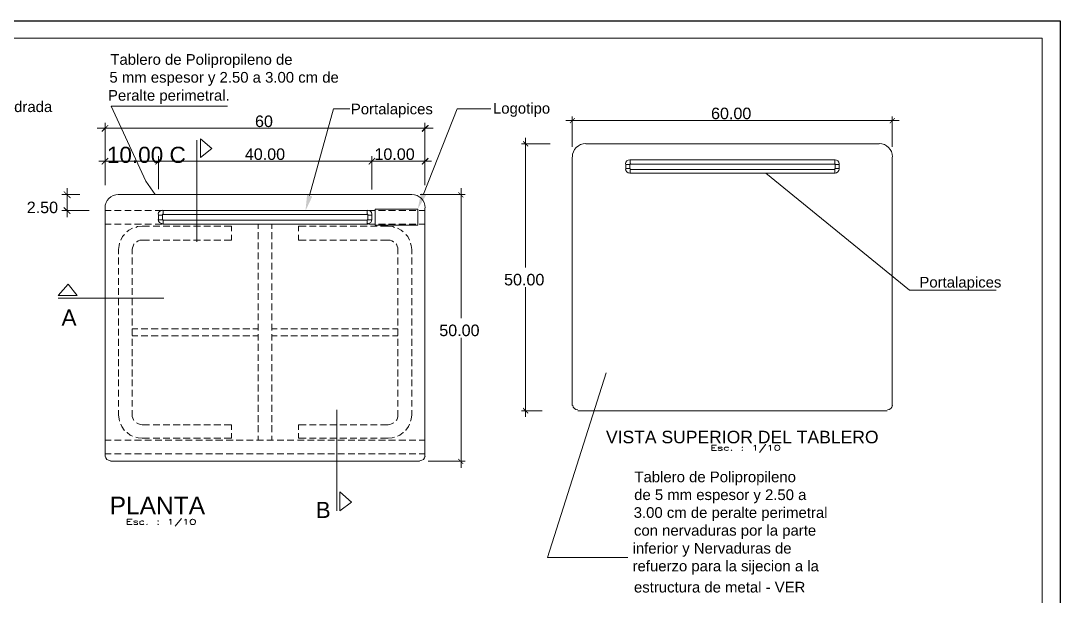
# Model space of a CAD drawing. Header units: inches. Extents: x 0.02 to 5.35, y 0.04 to 3.46.
# Drawn here: x 2.914 to 5.355, y 2.107 to 3.458 of the extents above; entities that cross this region are included whole.
import ezdxf

# ---------------------------------------------------------------- set-up
doc = ezdxf.new("R2010")
doc.units = ezdxf.units.IN
doc.header["$MEASUREMENT"] = 0
for name, color, linetype in [('PDF_PDF3_PDF8_0', 7, 'Continuous'), ('PDF_PDF3_PDF8_CORTE', 7, 'Continuous'), ('PDF_PDF3_PDF8_COTAS', 7, 'Continuous'), ('PDF_PDF3_PDF8_TEXTO', 7, 'Continuous'), ('PDF_PDF3_PDF8_TEXTURA', 7, 'Continuous'), ('PDF_Texto', 7, 'Continuous')]:
    doc.layers.add(name, color=color, linetype=linetype)
doc.styles.add('PDF Arial', font='arial.ttf')

msp = doc.modelspace()

# ---------------------------------------------------------------- linework, layer by layer
msp.add_lwpolyline([(0.0247, 3.4579), (5.3546, 3.4579), (5.3546, 0.038), (0.0247, 0.038)], close=True)
at = {"layer": 'PDF_PDF3_PDF8_0', "lineweight": 13}
for points in [[(3.5921, 3.048), (3.6481, 3.2513), (3.6862, 3.2513)], [(3.8596, 3.0507), (3.9389, 3.2513), (4.0177, 3.2513)], [(4.1939, 3.2235), (4.9761, 3.2235)], [(4.2086, 3.1621), (4.2086, 3.2333)], [(4.9604, 3.1621), (4.9604, 3.2333)], [(4.0993, 3.1833), (4.0993, 2.8784)], [(4.1569, 3.1686), (4.0895, 3.1686)], [(3.2518, 3.1279), (3.2371, 3.1279), (3.1116, 3.1279), (3.0969, 3.1279)], [(3.1116, 3.0719), (3.1116, 3.1404)], [(3.2176, 3.1279), (3.7568, 3.1279)], [(3.2371, 3.1404), (3.2371, 3.0626), (3.2371, 3.1404)], [(3.878, 3.1279), (3.8628, 3.1279), (3.7378, 3.1279), (3.7231, 3.1279)], [(3.7378, 3.1404), (3.7378, 3.0621), (3.7378, 3.1404)], [(3.8628, 3.0719), (3.8628, 3.1404)], [(4.6635, 3.1002), (5.0011, 2.8251), (5.2044, 2.8251)], [(3.0224, 2.9969), (3.0224, 3.0121), (3.0224, 3.0501), (3.0224, 3.0648)], [(3.9476, 3.0648), (3.9476, 2.7599)], [(3.0523, 3.0501), (3.0099, 3.0501)], [(3.8519, 3.0501), (3.9574, 3.0501)], [(3.0746, 3.0121), (3.0099, 3.0121)], [(3.1116, 3.0007), (3.1116, 3.0126), (3.1257, 3.0126)], [(3.1339, 3.0126), (3.1496, 3.0126)], [(3.1578, 3.0126), (3.173, 3.0126)], [(3.1811, 3.0126), (3.1975, 3.0126)], [(3.2051, 3.0126), (3.2208, 3.0126)], [(3.229, 3.0126), (3.2447, 3.0126)], [(3.2529, 3.0126), (3.2681, 3.0126)], [(3.2768, 3.0126), (3.2926, 3.0126)], [(3.3007, 3.0126), (3.316, 3.0126)], [(3.3247, 3.0126), (3.3404, 3.0126)], [(3.3486, 3.0126), (3.3638, 3.0126)], [(3.3714, 3.0126), (3.3883, 3.0126)], [(3.3959, 3.0126), (3.4122, 3.0126)], [(3.4192, 3.0126), (3.4361, 3.0126)], [(3.4437, 3.0126), (3.4595, 3.0126)], [(3.4671, 3.0126), (3.4834, 3.0126)], [(3.4915, 3.0126), (3.5073, 3.0126)], [(3.5155, 3.0126), (3.5312, 3.0126)], [(3.5394, 3.0126), (3.5551, 3.0126)], [(3.5633, 3.0126), (3.5791, 3.0126)], [(3.5867, 3.0126), (3.603, 3.0126)], [(3.6106, 3.0126), (3.6269, 3.0126)], [(3.6345, 3.0126), (3.6503, 3.0126)], [(3.6584, 3.0126), (3.6742, 3.0126)], [(3.6823, 3.0126), (3.6981, 3.0126)], [(3.7063, 3.0126), (3.7226, 3.0126)], [(3.7302, 3.0126), (3.7459, 3.0126)], [(3.7541, 3.0126), (3.7699, 3.0126)], [(3.7775, 3.0126), (3.7938, 3.0126)], [(3.8014, 3.0126), (3.8177, 3.0126)], [(3.8259, 3.0126), (3.8411, 3.0126)], [(3.8492, 3.0126), (3.8628, 3.0126), (3.8628, 3.0007)], [(3.1257, 2.9806), (3.1116, 2.9806), (3.1116, 2.9925)], [(3.1496, 2.9806), (3.1339, 2.9806)], [(3.173, 2.9806), (3.1578, 2.9806)], [(3.1975, 2.9806), (3.1811, 2.9806)], [(3.2208, 2.9806), (3.2051, 2.9806)], [(3.2447, 2.9806), (3.229, 2.9806)], [(3.2681, 2.9806), (3.2529, 2.9806)], [(3.2926, 2.9806), (3.2768, 2.9806)], [(3.316, 2.9806), (3.3007, 2.9806)], [(3.3404, 2.9806), (3.3247, 2.9806)], [(3.3638, 2.9806), (3.3486, 2.9806)], [(3.3883, 2.9806), (3.3714, 2.9806)], [(3.4122, 2.9806), (3.3959, 2.9806)], [(3.4361, 2.9806), (3.4192, 2.9806)], [(3.4595, 2.9806), (3.4437, 2.9806)], [(3.4834, 2.9806), (3.4671, 2.9806)], [(3.4709, 2.9806), (3.4709, 2.9697)], [(3.5073, 2.9806), (3.4915, 2.9806)], [(3.5035, 2.9806), (3.5035, 2.9697)], [(3.5312, 2.9806), (3.5155, 2.9806)], [(3.5551, 2.9806), (3.5394, 2.9806)], [(3.5791, 2.9806), (3.5633, 2.9806)], [(3.603, 2.9806), (3.5867, 2.9806)], [(3.6269, 2.9806), (3.6106, 2.9806)], [(3.6503, 2.9806), (3.6345, 2.9806)], [(3.6742, 2.9806), (3.6584, 2.9806)], [(3.6981, 2.9806), (3.6823, 2.9806)], [(3.7226, 2.9806), (3.7063, 2.9806)], [(3.7459, 2.9806), (3.7302, 2.9806)], [(3.7699, 2.9806), (3.7541, 2.9806)], [(3.7938, 2.9806), (3.7775, 2.9806)], [(3.8177, 2.9806), (3.8014, 2.9806)], [(3.8411, 2.9806), (3.8259, 2.9806)], [(3.8628, 2.9925), (3.8628, 2.9806), (3.8492, 2.9806)], [(3.1572, 2.9561), (3.1529, 2.9512), (3.1485, 2.9425)], [(3.1763, 2.9708), (3.1676, 2.9659), (3.1627, 2.9621)], [(3.2159, 2.9757), (3.1985, 2.9757), (3.1882, 2.9746), (3.1839, 2.9729)], [(3.2246, 2.9757), (3.2404, 2.9757)], [(3.248, 2.9757), (3.2638, 2.9757)], [(3.2719, 2.9757), (3.2882, 2.9757)], [(3.2953, 2.9757), (3.3116, 2.9757)], [(3.3192, 2.9757), (3.3361, 2.9757)], [(3.3437, 2.9757), (3.3589, 2.9757)], [(3.3671, 2.9757), (3.3834, 2.9757)], [(3.3915, 2.9757), (3.4084, 2.9757), (3.4084, 2.9637)], [(3.3915, 2.9431), (3.4084, 2.9431), (3.4084, 2.9556)], [(3.4709, 2.9615), (3.4709, 2.9452)], [(3.5035, 2.9615), (3.5035, 2.9452)], [(3.584, 2.9757), (3.566, 2.9757), (3.566, 2.9637)], [(3.584, 2.9431), (3.566, 2.9431), (3.566, 2.9556)], [(3.6073, 2.9757), (3.5916, 2.9757)], [(3.6318, 2.9757), (3.6155, 2.9757)], [(3.6552, 2.9757), (3.6394, 2.9757)], [(3.6796, 2.9757), (3.6628, 2.9757)], [(3.703, 2.9757), (3.6872, 2.9757)], [(3.7269, 2.9757), (3.7106, 2.9757)], [(3.7503, 2.9757), (3.7351, 2.9757)], [(3.7911, 2.9729), (3.7873, 2.9746), (3.7764, 2.9757), (3.7585, 2.9757)], [(3.8117, 2.9621), (3.8068, 2.9659), (3.7987, 2.9708)], [(3.8264, 2.9425), (3.8226, 2.9512), (3.8177, 2.9561)], [(3.1458, 2.9354), (3.1447, 2.9305), (3.1431, 2.9208), (3.1431, 2.9099)], [(3.1795, 2.9338), (3.1795, 2.9333), (3.1773, 2.9289), (3.1763, 2.9251), (3.1757, 2.9208), (3.1757, 2.9099)], [(3.2159, 2.9431), (3.1985, 2.9431), (3.1937, 2.9425), (3.1898, 2.9414), (3.186, 2.9392), (3.1855, 2.9392)], [(3.2246, 2.9431), (3.2404, 2.9431)], [(3.248, 2.9431), (3.2638, 2.9431)], [(3.2719, 2.9431), (3.2882, 2.9431)], [(3.2953, 2.9431), (3.3116, 2.9431)], [(3.3192, 2.9431), (3.3361, 2.9431)], [(3.3437, 2.9431), (3.3589, 2.9431)], [(3.3671, 2.9431), (3.3834, 2.9431)], [(3.4709, 2.9371), (3.4709, 2.9219)], [(3.5035, 2.9371), (3.5035, 2.9219)], [(3.6073, 2.9431), (3.5916, 2.9431)], [(3.6318, 2.9431), (3.6155, 2.9431)], [(3.6552, 2.9431), (3.6394, 2.9431)], [(3.6796, 2.9431), (3.6628, 2.9431)], [(3.703, 2.9431), (3.6872, 2.9431)], [(3.7269, 2.9431), (3.7106, 2.9431)], [(3.7503, 2.9431), (3.7351, 2.9431)], [(3.7894, 2.9392), (3.7889, 2.9392), (3.7851, 2.9414), (3.7813, 2.9425), (3.7764, 2.9431), (3.7585, 2.9431)], [(3.7992, 2.9099), (3.7992, 2.9208), (3.7992, 2.9251), (3.7976, 2.9289), (3.796, 2.9333), (3.7954, 2.9338)], [(3.8291, 2.9354), (3.8307, 2.9305), (3.8318, 2.9208), (3.8318, 2.9099)], [(3.4709, 2.9137), (3.4709, 2.8979)], [(3.5035, 2.9137), (3.5035, 2.8979)], [(3.1431, 2.9017), (3.1431, 2.8854)], [(3.1757, 2.9017), (3.1757, 2.8854)], [(3.4709, 2.8892), (3.4709, 2.874)], [(3.5035, 2.8892), (3.5035, 2.874)], [(3.7992, 2.9017), (3.7992, 2.8854)], [(3.8318, 2.9017), (3.8318, 2.8854)], [(3.1431, 2.8773), (3.1431, 2.8621)], [(3.1757, 2.8773), (3.1757, 2.8621)], [(3.4709, 2.8659), (3.4709, 2.8501)], [(3.5035, 2.8659), (3.5035, 2.8501)], [(3.7992, 2.8773), (3.7992, 2.8621)], [(3.8318, 2.8773), (3.8318, 2.8621)], [(3.1431, 2.8539), (3.1431, 2.8376)], [(3.1757, 2.8539), (3.1757, 2.8376)], [(3.4709, 2.8414), (3.4709, 2.8256)], [(3.5035, 2.8414), (3.5035, 2.8256)], [(3.7992, 2.8539), (3.7992, 2.8376)], [(3.8318, 2.8539), (3.8318, 2.8376)], [(4.0993, 2.5277), (4.0993, 2.8327)], [(3.1431, 2.83), (3.1431, 2.8142)], [(3.1757, 2.83), (3.1757, 2.8142)], [(3.4709, 2.8186), (3.4709, 2.8023)], [(3.5035, 2.8186), (3.5035, 2.8023)], [(3.7992, 2.83), (3.7992, 2.8142)], [(3.8318, 2.83), (3.8318, 2.8142)], [(3.1431, 2.8066), (3.1431, 2.7898)], [(3.1757, 2.8066), (3.1757, 2.7898)], [(3.4709, 2.7941), (3.4709, 2.7783)], [(3.5035, 2.7941), (3.5035, 2.7783)], [(3.7992, 2.8066), (3.7992, 2.7898)], [(3.8318, 2.8066), (3.8318, 2.7898)], [(3.1431, 2.7821), (3.1431, 2.7669)], [(3.1431, 2.7588), (3.1431, 2.7425)], [(3.1757, 2.7821), (3.1757, 2.7669)], [(3.1757, 2.7588), (3.1757, 2.7425)], [(3.4709, 2.7707), (3.4709, 2.755)], [(3.5035, 2.7707), (3.5035, 2.755)], [(3.7992, 2.7821), (3.7992, 2.7669)], [(3.7992, 2.7588), (3.7992, 2.7425)], [(3.8318, 2.7821), (3.8318, 2.7669)], [(3.8318, 2.7588), (3.8318, 2.7425)], [(3.1431, 2.7343), (3.1431, 2.7191)], [(3.1757, 2.7191), (3.1757, 2.7343), (3.1888, 2.7343)], [(3.1964, 2.7343), (3.2121, 2.7343)], [(3.2203, 2.7343), (3.2366, 2.7343)], [(3.2442, 2.7343), (3.26, 2.7343)], [(3.2676, 2.7343), (3.2844, 2.7343)], [(3.292, 2.7343), (3.3073, 2.7343)], [(3.3154, 2.7343), (3.3317, 2.7343)], [(3.3399, 2.7343), (3.3551, 2.7343)], [(3.3633, 2.7343), (3.3796, 2.7343)], [(3.3877, 2.7343), (3.4029, 2.7343)], [(3.4111, 2.7343), (3.4274, 2.7343)], [(3.435, 2.7343), (3.4513, 2.7343)], [(3.4584, 2.7343), (3.4714, 2.7343)], [(3.4709, 2.7463), (3.4709, 2.7305)], [(3.5035, 2.7463), (3.5035, 2.7305)], [(3.516, 2.7343), (3.5035, 2.7343)], [(3.5405, 2.7343), (3.5242, 2.7343)], [(3.5638, 2.7343), (3.5481, 2.7343)], [(3.5878, 2.7343), (3.5715, 2.7343)], [(3.6111, 2.7343), (3.5959, 2.7343)], [(3.6356, 2.7343), (3.6193, 2.7343)], [(3.659, 2.7343), (3.6438, 2.7343)], [(3.6834, 2.7343), (3.6671, 2.7343)], [(3.7074, 2.7343), (3.6916, 2.7343)], [(3.7313, 2.7343), (3.7144, 2.7343)], [(3.7552, 2.7343), (3.7389, 2.7343)], [(3.7786, 2.7343), (3.7623, 2.7343)], [(3.7992, 2.7191), (3.7992, 2.7343), (3.7867, 2.7343)], [(3.8318, 2.7343), (3.8318, 2.7191)], [(3.1431, 2.7109), (3.1431, 2.6946)], [(3.1757, 2.7185), (3.1888, 2.7185)], [(3.1757, 2.7109), (3.1757, 2.6946)], [(3.1964, 2.7185), (3.2121, 2.7185)], [(3.2203, 2.7185), (3.2366, 2.7185)], [(3.2442, 2.7185), (3.26, 2.7185)], [(3.2676, 2.7185), (3.2844, 2.7185)], [(3.292, 2.7185), (3.3073, 2.7185)], [(3.3154, 2.7185), (3.3317, 2.7185)], [(3.3399, 2.7185), (3.3551, 2.7185)], [(3.3633, 2.7185), (3.3796, 2.7185)], [(3.3877, 2.7185), (3.4029, 2.7185)], [(3.4111, 2.7185), (3.4274, 2.7185)], [(3.435, 2.7185), (3.4513, 2.7185)], [(3.4584, 2.7185), (3.4714, 2.7185)], [(3.4709, 2.7223), (3.4709, 2.7071)], [(3.5035, 2.7223), (3.5035, 2.7071)], [(3.516, 2.7185), (3.5035, 2.7185)], [(3.5405, 2.7185), (3.5242, 2.7185)], [(3.5638, 2.7185), (3.5481, 2.7185)], [(3.5878, 2.7185), (3.5715, 2.7185)], [(3.6111, 2.7185), (3.5959, 2.7185)], [(3.6356, 2.7185), (3.6193, 2.7185)], [(3.659, 2.7185), (3.6438, 2.7185)], [(3.6834, 2.7185), (3.6671, 2.7185)], [(3.7074, 2.7185), (3.6916, 2.7185)], [(3.7313, 2.7185), (3.7144, 2.7185)], [(3.7552, 2.7185), (3.7389, 2.7185)], [(3.7786, 2.7185), (3.7623, 2.7185)], [(3.7992, 2.7185), (3.7867, 2.7185)], [(3.7992, 2.7109), (3.7992, 2.6946)], [(3.8318, 2.7109), (3.8318, 2.6946)], [(3.9476, 2.4081), (3.9476, 2.7137)], [(3.1431, 2.6865), (3.1431, 2.6707)], [(3.1757, 2.6865), (3.1757, 2.6707)], [(3.4709, 2.699), (3.4709, 2.6827)], [(3.5035, 2.699), (3.5035, 2.6827)], [(3.7992, 2.6865), (3.7992, 2.6707)], [(3.8318, 2.6865), (3.8318, 2.6707)], [(3.1431, 2.6636), (3.1431, 2.6468)], [(3.1757, 2.6636), (3.1757, 2.6468)], [(3.4709, 2.6745), (3.4709, 2.6593)], [(3.5035, 2.6745), (3.5035, 2.6593)], [(3.7992, 2.6636), (3.7992, 2.6468)], [(3.8318, 2.6636), (3.8318, 2.6468)], [(3.1431, 2.6392), (3.1431, 2.6229)], [(3.1757, 2.6392), (3.1757, 2.6229)], [(3.4709, 2.6517), (3.4709, 2.6348)], [(3.5035, 2.6517), (3.5035, 2.6348)], [(3.7992, 2.6392), (3.7992, 2.6229)], [(3.8318, 2.6392), (3.8318, 2.6229)], [(3.1431, 2.6158), (3.1431, 2.6)], [(3.1757, 2.6158), (3.1757, 2.6)], [(3.4709, 2.6272), (3.4709, 2.6115)], [(3.5035, 2.6272), (3.5035, 2.6115)], [(3.7992, 2.6158), (3.7992, 2.6)], [(3.8318, 2.6158), (3.8318, 2.6)], [(4.2885, 2.6316), (4.1504, 2.1978), (4.3396, 2.1978)], [(3.1431, 2.5913), (3.1431, 2.5756)], [(3.1757, 2.5913), (3.1757, 2.5756)], [(3.4709, 2.6038), (3.4709, 2.5875)], [(3.5035, 2.6038), (3.5035, 2.5875)], [(3.7992, 2.5913), (3.7992, 2.5756)], [(3.8318, 2.5913), (3.8318, 2.5756)], [(3.1431, 2.5674), (3.1431, 2.5522)], [(3.1757, 2.5674), (3.1757, 2.5522)], [(3.4709, 2.5794), (3.4709, 2.5642)], [(3.5035, 2.5794), (3.5035, 2.5642)], [(3.7992, 2.5674), (3.7992, 2.5522)], [(3.8318, 2.5674), (3.8318, 2.5522)], [(3.1431, 2.5435), (3.1431, 2.5326), (3.1447, 2.5228), (3.1458, 2.518)], [(3.1757, 2.5435), (3.1757, 2.5326), (3.1757, 2.5288), (3.1768, 2.525), (3.1784, 2.5212), (3.1795, 2.5196)], [(3.4709, 2.556), (3.4709, 2.5397)], [(3.5035, 2.556), (3.5035, 2.5397)], [(3.7992, 2.5435), (3.7992, 2.5326), (3.7992, 2.5288), (3.7981, 2.525), (3.7965, 2.5212), (3.7954, 2.5196)], [(3.8318, 2.5435), (3.8318, 2.5326), (3.8307, 2.5228), (3.8291, 2.518)], [(4.1384, 2.5424), (4.0895, 2.5424)], [(3.1855, 2.5142), (3.1871, 2.5131), (3.1904, 2.5114), (3.1947, 2.5098), (3.1985, 2.5093), (3.2159, 2.5093)], [(3.4709, 2.5315), (3.4709, 2.5158)], [(3.5035, 2.5315), (3.5035, 2.5158)], [(3.7585, 2.5093), (3.7764, 2.5093), (3.7807, 2.5098), (3.7845, 2.5114), (3.7878, 2.5131), (3.7894, 2.5142)], [(3.1485, 2.5109), (3.1507, 2.5055), (3.1567, 2.4968), (3.1572, 2.4962)], [(3.1627, 2.4908), (3.1632, 2.4908), (3.1708, 2.4853), (3.1763, 2.4826)], [(3.2246, 2.5093), (3.2404, 2.5093)], [(3.248, 2.5093), (3.2638, 2.5093)], [(3.2719, 2.5093), (3.2882, 2.5093)], [(3.2953, 2.5093), (3.3116, 2.5093)], [(3.3192, 2.5093), (3.3361, 2.5093)], [(3.3437, 2.5093), (3.3589, 2.5093)], [(3.3671, 2.5093), (3.3834, 2.5093)], [(3.3915, 2.5093), (3.4084, 2.5093), (3.4084, 2.4973)], [(3.3915, 2.4777), (3.4084, 2.4777), (3.4084, 2.4897)], [(3.4709, 2.5082), (3.4709, 2.4919)], [(3.5035, 2.5082), (3.5035, 2.4919)], [(3.584, 2.5093), (3.566, 2.5093), (3.566, 2.4973)], [(3.584, 2.4777), (3.566, 2.4777), (3.566, 2.4897)], [(3.6073, 2.5093), (3.5916, 2.5093)], [(3.6318, 2.5093), (3.6155, 2.5093)], [(3.6552, 2.5093), (3.6394, 2.5093)], [(3.6796, 2.5093), (3.6628, 2.5093)], [(3.703, 2.5093), (3.6872, 2.5093)], [(3.7269, 2.5093), (3.7106, 2.5093)], [(3.7503, 2.5093), (3.7351, 2.5093)], [(3.7987, 2.4826), (3.8036, 2.4853), (3.8117, 2.4908), (3.8123, 2.4913)], [(3.8177, 2.4962), (3.8182, 2.4968), (3.8242, 2.5055), (3.8264, 2.5109)], [(3.1116, 2.4609), (3.1116, 2.4728), (3.1257, 2.4728)], [(3.1339, 2.4728), (3.1496, 2.4728)], [(3.1578, 2.4728), (3.173, 2.4728)], [(3.1811, 2.4728), (3.1975, 2.4728)], [(3.1839, 2.4799), (3.1893, 2.4788), (3.1985, 2.4777), (3.2159, 2.4777)], [(3.2051, 2.4728), (3.2208, 2.4728)], [(3.2246, 2.4777), (3.2404, 2.4777)], [(3.229, 2.4728), (3.2447, 2.4728)], [(3.248, 2.4777), (3.2638, 2.4777)], [(3.2529, 2.4728), (3.2681, 2.4728)], [(3.2719, 2.4777), (3.2882, 2.4777)], [(3.2768, 2.4728), (3.2926, 2.4728)], [(3.2953, 2.4777), (3.3116, 2.4777)], [(3.3007, 2.4728), (3.316, 2.4728)], [(3.3192, 2.4777), (3.3361, 2.4777)], [(3.3247, 2.4728), (3.3404, 2.4728)], [(3.3437, 2.4777), (3.3589, 2.4777)], [(3.3486, 2.4728), (3.3638, 2.4728)], [(3.3671, 2.4777), (3.3834, 2.4777)], [(3.3714, 2.4728), (3.3883, 2.4728)], [(3.3959, 2.4728), (3.4122, 2.4728)], [(3.4192, 2.4728), (3.4361, 2.4728)], [(3.4437, 2.4728), (3.4595, 2.4728)], [(3.4671, 2.4728), (3.4834, 2.4728)], [(3.4709, 2.4837), (3.4709, 2.4728)], [(3.4915, 2.4728), (3.5073, 2.4728)], [(3.5035, 2.4837), (3.5035, 2.4728)], [(3.5155, 2.4728), (3.5312, 2.4728)], [(3.5394, 2.4728), (3.5551, 2.4728)], [(3.5633, 2.4728), (3.5791, 2.4728)], [(3.5867, 2.4728), (3.603, 2.4728)], [(3.6073, 2.4777), (3.5916, 2.4777)], [(3.6106, 2.4728), (3.6269, 2.4728)], [(3.6318, 2.4777), (3.6155, 2.4777)], [(3.6345, 2.4728), (3.6503, 2.4728)], [(3.6552, 2.4777), (3.6394, 2.4777)], [(3.6584, 2.4728), (3.6742, 2.4728)], [(3.6796, 2.4777), (3.6628, 2.4777)], [(3.6823, 2.4728), (3.6981, 2.4728)], [(3.703, 2.4777), (3.6872, 2.4777)], [(3.7063, 2.4728), (3.7226, 2.4728)], [(3.7269, 2.4777), (3.7106, 2.4777)], [(3.7302, 2.4728), (3.7459, 2.4728)], [(3.7503, 2.4777), (3.7351, 2.4777)], [(3.7541, 2.4728), (3.7699, 2.4728)], [(3.7911, 2.4799), (3.7862, 2.4788), (3.7764, 2.4777), (3.7585, 2.4777)], [(3.7775, 2.4728), (3.7938, 2.4728)], [(3.8014, 2.4728), (3.8177, 2.4728)], [(3.8259, 2.4728), (3.8411, 2.4728)], [(3.8492, 2.4728), (3.8628, 2.4728), (3.8628, 2.4609)], [(3.1257, 2.4408), (3.1116, 2.4408), (3.1116, 2.4527)], [(3.8628, 2.4527), (3.8628, 2.4408), (3.8492, 2.4408)], [(3.1496, 2.4408), (3.1339, 2.4408)], [(3.173, 2.4408), (3.1578, 2.4408)], [(3.1975, 2.4408), (3.1811, 2.4408)], [(3.2208, 2.4408), (3.2051, 2.4408)], [(3.2447, 2.4408), (3.229, 2.4408)], [(3.2681, 2.4408), (3.2529, 2.4408)], [(3.2926, 2.4408), (3.2768, 2.4408)], [(3.316, 2.4408), (3.3007, 2.4408)], [(3.3404, 2.4408), (3.3247, 2.4408)], [(3.3638, 2.4408), (3.3486, 2.4408)], [(3.3883, 2.4408), (3.3714, 2.4408)], [(3.4122, 2.4408), (3.3959, 2.4408)], [(3.4361, 2.4408), (3.4192, 2.4408)], [(3.4595, 2.4408), (3.4437, 2.4408)], [(3.4834, 2.4408), (3.4671, 2.4408)], [(3.5073, 2.4408), (3.4915, 2.4408)], [(3.5312, 2.4408), (3.5155, 2.4408)], [(3.5551, 2.4408), (3.5394, 2.4408)], [(3.5791, 2.4408), (3.5633, 2.4408)], [(3.603, 2.4408), (3.5867, 2.4408)], [(3.6269, 2.4408), (3.6106, 2.4408)], [(3.6503, 2.4408), (3.6345, 2.4408)], [(3.6742, 2.4408), (3.6584, 2.4408)], [(3.6981, 2.4408), (3.6823, 2.4408)], [(3.7226, 2.4408), (3.7063, 2.4408)], [(3.7459, 2.4408), (3.7302, 2.4408)], [(3.7699, 2.4408), (3.7541, 2.4408)], [(3.7938, 2.4408), (3.7775, 2.4408)], [(3.8177, 2.4408), (3.8014, 2.4408)], [(3.8411, 2.4408), (3.8259, 2.4408)], [(3.8704, 2.4239), (3.9574, 2.4239)]]:
    msp.add_lwpolyline(points, dxfattribs=at)
at = {"layer": 'PDF_PDF3_PDF8_0', "lineweight": 5}
for points in [[(3.3274, 2.9392), (3.3274, 3.1773)], [(4.2406, 3.1686), (4.9294, 3.1686)], [(4.2086, 3.1377), (4.2086, 2.5544)], [(4.3439, 3.1311), (4.8261, 3.1311)], [(4.345, 3.1311), (4.345, 3.1214), (4.825, 3.1214), (4.825, 3.1311)], [(4.9604, 3.1377), (4.9604, 2.5544)], [(4.3347, 3.1214), (4.3347, 3.1088), (4.3347, 3.1214)], [(4.3347, 3.1088), (4.3347, 3.1214)], [(4.3347, 3.1203), (4.3439, 3.1203), (4.3439, 3.111), (4.3347, 3.111)], [(4.3439, 3.1002), (4.8261, 3.1002)], [(4.345, 3.1002), (4.345, 3.1088), (4.825, 3.1088), (4.825, 3.1002)], [(4.8359, 3.1203), (4.8261, 3.1203), (4.8261, 3.111), (4.8359, 3.111)], [(4.8359, 3.1214), (4.8359, 3.1088), (4.8359, 3.1214)], [(3.1426, 3.0501), (3.8324, 3.0501)], [(3.1116, 3.0181), (3.1116, 2.4348)], [(3.2371, 3.0028), (3.2371, 2.9898), (3.2371, 3.0028)], [(3.2371, 2.9898), (3.2371, 3.0028)], [(3.2464, 3.0121), (3.7291, 3.0121)], [(3.248, 3.0121), (3.248, 3.0028), (3.7275, 3.0028), (3.7275, 3.0121)], [(3.7378, 3.0028), (3.7378, 2.9898), (3.7378, 3.0028)], [(3.8628, 3.0181), (3.8628, 2.4348)], [(3.2371, 3.0018), (3.2464, 3.0018), (3.2464, 2.9909), (3.2371, 2.9909)], [(3.2464, 2.9806), (3.7291, 2.9806)], [(3.248, 2.9806), (3.248, 2.9898), (3.7275, 2.9898), (3.7275, 2.9806)], [(3.7378, 3.0018), (3.7291, 3.0018), (3.7291, 2.9909), (3.7378, 2.9909)], [(3.6557, 2.3076), (3.6557, 2.5446)], [(4.2216, 2.5424), (4.9484, 2.5424)], [(3.1246, 2.4239), (3.8503, 2.4239)]]:
    msp.add_lwpolyline(points, dxfattribs=at)
for points in [[(3.3355, 3.1371), (3.3355, 3.1806), (3.3627, 3.1578)], [(3.7459, 3.0159), (3.846, 3.0159), (3.846, 2.9778), (3.7459, 2.9778)], [(3.0463, 2.8126), (3.0018, 2.8126), (3.0251, 2.8392)], [(3.6628, 2.3076), (3.6628, 2.3516), (3.6905, 2.3277)]]:
    msp.add_lwpolyline(points, close=True, dxfattribs=at)
for points in [[(4.2404, 3.1697, 0.414214), (4.2091, 3.1385, -0.414214)], [(4.3436, 3.1317, 0.414213), (4.3341, 3.1222, -0.414213)], [(4.3341, 3.1097, 0.414213), (4.3436, 3.1002, -0.414213)], [(3.1428, 3.0501, 0.414214), (3.1116, 3.0189, -0.414214)], [(3.2461, 3.0132, 0.414213), (3.2366, 3.0037, -0.414213)], [(3.2366, 2.9912, 0.414213), (3.2461, 2.9816, -0.414213)]]:
    msp.add_lwpolyline(points, format="xyb", close=True, dxfattribs=at)
for centre, radius, start, end in [((4.9296, 3.1385), 0.0313, 0, 90), ((4.8258, 3.1222), 0.00951, 0, 90), ((4.3458, 3.1211), 0.00136, 89.9887, 180.0113), ((4.3458, 3.1113), 0.00136, 179.9887, 270.0113), ((4.8247, 3.1211), 0.00136, 0.0053, 90.0109), ((4.8247, 3.1113), 0.00136, 269.9891, 359.9947), ((4.8258, 3.1097), 0.00951, 270, 360), ((3.8321, 3.0189), 0.0313, 0, 90), ((3.2477, 3.0026), 0.00136, 89.9887, 180.0113), ((3.7277, 3.0026), 0.00136, 359.9887, 90.0113), ((3.7288, 3.0037), 0.00951, 0, 90), ((3.2477, 2.9922), 0.00136, 179.9887, 270.0113), ((3.7277, 2.9922), 0.00136, 269.9887, 0.0113), ((3.7288, 2.9912), 0.00951, 270, 360), ((4.2219, 2.5563), 0.0122, 185.7678, 270), ((4.9487, 2.5563), 0.0122, 270, 354.2322), ((3.1243, 2.4372), 0.0122, 185.7678, 270), ((3.8511, 2.4372), 0.0122, 270, 354.2322)]:
    msp.add_arc(centre, radius, start, end, dxfattribs=at)
at = {"layer": 'PDF_PDF3_PDF8_0', "transparency": 33554559}
for points in [[(4.2145, 3.2301), (4.2037, 3.217), (4.2026, 3.2181)], [(4.2156, 3.229), (4.2145, 3.2301), (4.2037, 3.217)], [(4.9538, 3.2181), (4.9549, 3.217), (4.9658, 3.2301)], [(4.9549, 3.217), (4.9658, 3.2301), (4.9674, 3.229)], [(4.1058, 3.1638), (4.0928, 3.1741), (4.0939, 3.1757)], [(4.1047, 3.1621), (4.1058, 3.1638), (4.0928, 3.1741)], [(3.1034, 3.1214), (3.1045, 3.1197), (3.1186, 3.1366)], [(3.1045, 3.1197), (3.1186, 3.1366), (3.1197, 3.1344)], [(3.2437, 3.1366), (3.2301, 3.1197), (3.229, 3.1214)], [(3.2437, 3.1366), (3.2301, 3.1197), (3.229, 3.1214)], [(3.2458, 3.1344), (3.2437, 3.1366), (3.2301, 3.1197)], [(3.2458, 3.1344), (3.2437, 3.1366), (3.2301, 3.1197)], [(3.7302, 3.1214), (3.7313, 3.1197), (3.7449, 3.1366)], [(3.7302, 3.1214), (3.7313, 3.1197), (3.7449, 3.1366)], [(3.7313, 3.1197), (3.7449, 3.1366), (3.7465, 3.1344)], [(3.7313, 3.1197), (3.7449, 3.1366), (3.7465, 3.1344)], [(3.8699, 3.1366), (3.8568, 3.1197), (3.8547, 3.1214)], [(3.8721, 3.1344), (3.8699, 3.1366), (3.8568, 3.1197)], [(3.0153, 3.0578), (3.0137, 3.0567), (3.0311, 3.0425)], [(3.0137, 3.0567), (3.0311, 3.0425), (3.0295, 3.0409)], [(3.8655, 3.0485), (3.846, 3.0159), (3.8536, 3.0534)], [(3.9536, 3.0442), (3.9406, 3.055), (3.9416, 3.0561)], [(3.9525, 3.0425), (3.9536, 3.0442), (3.9406, 3.055)], [(3.5981, 3.0452), (3.5823, 3.0115), (3.5861, 3.0496)], [(3.0311, 3.0056), (3.0137, 3.0186), (3.0153, 3.0208)], [(3.0295, 3.0039), (3.0311, 3.0056), (3.0137, 3.0186)], [(4.0939, 2.5495), (4.0928, 2.5473), (4.1058, 2.537)], [(4.0928, 2.5473), (4.1058, 2.537), (4.1047, 2.5354)], [(3.9416, 2.4299), (3.9406, 2.4288), (3.9536, 2.4179)], [(3.9406, 2.4288), (3.9536, 2.4179), (3.9525, 2.4168)]]:
    msp.add_solid(points, dxfattribs=at)
at = {"layer": 'PDF_PDF3_PDF8_CORTE', "lineweight": 5}
msp.add_lwpolyline([(3.0018, 2.8066), (3.2496, 2.8066)], dxfattribs=at)
at = {"layer": 'PDF_PDF3_PDF8_COTAS', "lineweight": 5}
msp.add_lwpolyline([(0.0669, 3.4171), (5.3126, 3.4171), (5.3126, 0.0799), (0.0669, 0.0799)], close=True, dxfattribs=at)
at = {"layer": 'PDF_PDF3_PDF8_COTAS', "lineweight": 13}
for points in [[(3.8824, 3.2056), (3.0931, 3.2056)], [(3.1116, 3.0866), (3.1116, 3.2181)], [(3.8628, 3.1148), (3.8628, 3.2181)]]:
    msp.add_lwpolyline(points, dxfattribs=at)
at = {"layer": 'PDF_PDF3_PDF8_COTAS', "transparency": 33554559}
for points in [[(3.1186, 3.2138), (3.1045, 3.1964), (3.1034, 3.1991)], [(3.1197, 3.2121), (3.1186, 3.2138), (3.1045, 3.1964)], [(3.8547, 3.1991), (3.8568, 3.1964), (3.8699, 3.2138)], [(3.8568, 3.1964), (3.8699, 3.2138), (3.8721, 3.2121)]]:
    msp.add_solid(points, dxfattribs=at)
at = {"layer": 'PDF_PDF3_PDF8_TEXTO', "lineweight": 18}
for points in [[(4.5472, 2.4489), (4.5363, 2.4489), (4.5363, 2.4614), (4.5472, 2.4614)], [(4.5363, 2.4554), (4.5434, 2.4554)], [(4.5608, 2.4554), (4.5597, 2.4565), (4.5575, 2.4571), (4.5548, 2.4571), (4.5521, 2.4565), (4.5516, 2.4554), (4.5521, 2.4544), (4.5537, 2.4533), (4.5581, 2.4527), (4.5597, 2.4522), (4.5608, 2.4511), (4.5608, 2.4505), (4.5597, 2.4495), (4.5575, 2.4489), (4.5548, 2.4489), (4.5521, 2.4495), (4.5516, 2.4505)], [(4.576, 2.4554), (4.5744, 2.4565), (4.5728, 2.4571), (4.5706, 2.4571), (4.569, 2.4565), (4.5662, 2.4554), (4.5652, 2.4533), (4.5652, 2.4522), (4.5662, 2.4505), (4.569, 2.4495), (4.5706, 2.4489), (4.5728, 2.4489), (4.5744, 2.4495), (4.576, 2.4505)], [(4.6353, 2.4587), (4.6369, 2.4598), (4.6391, 2.4614), (4.6391, 2.4489)], [(4.663, 2.4636), (4.6483, 2.444)], [(4.6706, 2.4587), (4.6722, 2.4598), (4.6744, 2.4614), (4.6744, 2.4489)], [(3.1752, 2.275), (3.1638, 2.275), (3.1638, 2.2875), (3.1752, 2.2875)], [(3.1638, 2.282), (3.1708, 2.282)], [(3.1882, 2.282), (3.1877, 2.2831), (3.185, 2.2837), (3.1828, 2.2837), (3.1801, 2.2831), (3.179, 2.282), (3.1801, 2.2804), (3.1822, 2.2799), (3.186, 2.2793), (3.1877, 2.2782), (3.1882, 2.2771), (3.1882, 2.2766), (3.1877, 2.2755), (3.185, 2.275), (3.1828, 2.275), (3.1801, 2.2755), (3.179, 2.2766)], [(3.2029, 2.282), (3.2013, 2.2831), (3.2002, 2.2837), (3.1975, 2.2837), (3.1958, 2.2831), (3.1937, 2.282), (3.1931, 2.2799), (3.1931, 2.2782), (3.1937, 2.2766), (3.1958, 2.2755), (3.1975, 2.275), (3.2002, 2.275), (3.2013, 2.2755), (3.2029, 2.2766)], [(3.2627, 2.2853), (3.2638, 2.2858), (3.2665, 2.2875), (3.2665, 2.275)], [(3.291, 2.2896), (3.2763, 2.2712)], [(3.298, 2.2853), (3.2997, 2.2858), (3.3018, 2.2875), (3.3018, 2.275)]]:
    msp.add_lwpolyline(points, dxfattribs=at)
for points in [[(4.5825, 2.45), (4.582, 2.4495), (4.5825, 2.4489), (4.5836, 2.4495)], [(4.6081, 2.4571), (4.6076, 2.4565), (4.6081, 2.456), (4.6092, 2.4565)], [(4.6081, 2.45), (4.6076, 2.4495), (4.6081, 2.4489), (4.6092, 2.4495)], [(4.6891, 2.4614), (4.6869, 2.4609), (4.6853, 2.4587), (4.6847, 2.456), (4.6847, 2.4544), (4.6853, 2.4511), (4.6869, 2.4495), (4.6891, 2.4489), (4.6907, 2.4489), (4.6934, 2.4495), (4.6956, 2.4511), (4.6962, 2.4544), (4.6962, 2.456), (4.6956, 2.4587), (4.6934, 2.4609), (4.6907, 2.4614)], [(3.21, 2.2761), (3.2094, 2.2755), (3.21, 2.275), (3.2105, 2.2755)], [(3.2361, 2.2837), (3.2355, 2.2831), (3.2361, 2.2826), (3.2371, 2.2831)], [(3.2361, 2.2761), (3.2355, 2.2755), (3.2361, 2.275), (3.2371, 2.2755)], [(3.3165, 2.2875), (3.3143, 2.2869), (3.3127, 2.2853), (3.3116, 2.2826), (3.3116, 2.2804), (3.3127, 2.2771), (3.3143, 2.2755), (3.3165, 2.275), (3.3181, 2.275), (3.3203, 2.2755), (3.3225, 2.2771), (3.3241, 2.2804), (3.3241, 2.2826), (3.3225, 2.2853), (3.3203, 2.2869), (3.3181, 2.2875)]]:
    msp.add_lwpolyline(points, close=True, dxfattribs=at)
at = {"layer": 'PDF_PDF3_PDF8_TEXTURA', "lineweight": 13}
msp.add_lwpolyline([(3.3991, 3.2578), (3.1262, 3.2578), (3.2078, 3.0811), (3.2295, 3.0501)], dxfattribs=at)

# ---------------------------------------------------------------- texts
at = {"layer": 'PDF_Texto', "attachment_point": 7, "style": 'PDF Arial'}
for s, insert, char_height in [('Tablero de Polipropileno de', (3.1241, 3.347), 0.025046), ('5 mm espesor y 2.50 a 3.00 cm de', (3.1219, 3.3051), 0.025046), ('Peralte perimetral.', (3.1186, 3.2627), 0.025046), ('Tubo seccion cuadrada', (2.624, 3.2432), 0.025046), ('Portalapices', (3.6889, 3.2307), 0.025046), ('Logotipo', (4.0226, 3.2323), 0.02505), ('60.00', (4.5347, 3.2265), 0.02705), ('60', (3.4638, 3.208), 0.02705), ('10.00 C', (3.1159, 3.1237), 0.03787), ('40.00', (3.4399, 3.1308), 0.02705), ('10.00', (3.7443, 3.1308), 0.02705), ('2.50', (2.9278, 3.0058), 0.02705), ('50.00', (4.0487, 2.8362), 0.02705), ('Portalapices', (5.024, 2.824), 0.025046), ('A', (3.0094, 2.7421), 0.0379), ('50.00', (3.8965, 2.7171), 0.02705), ('VISTA SUPERIOR DEL TABLERO', (4.2879, 2.4654), 0.029454), ('Tablero de Polipropileno', (4.3548, 2.3669), 0.025046), ('de 5 mm espesor y 2.50 a', (4.3542, 2.325), 0.025046), ('PLANTA', (3.1224, 2.2992), 0.04124), ('B', (3.6062, 2.2904), 0.0379), ('3.00 cm de peralte perimetral', (4.3531, 2.2832), 0.025046), ('con nervaduras por la parte', (4.3537, 2.2413), 0.025046), ('inferior y Nervaduras de', (4.3504, 2.1994), 0.025046), ('refuerzo para la sijecion a la', (4.3504, 2.1576), 0.025046), ('estructura de metal - VER', (4.3537, 2.1152), 0.025046)]:
    msp.add_mtext(s, dxfattribs=dict(at, insert=insert, char_height=char_height))

doc.saveas('drawing.dxf')
